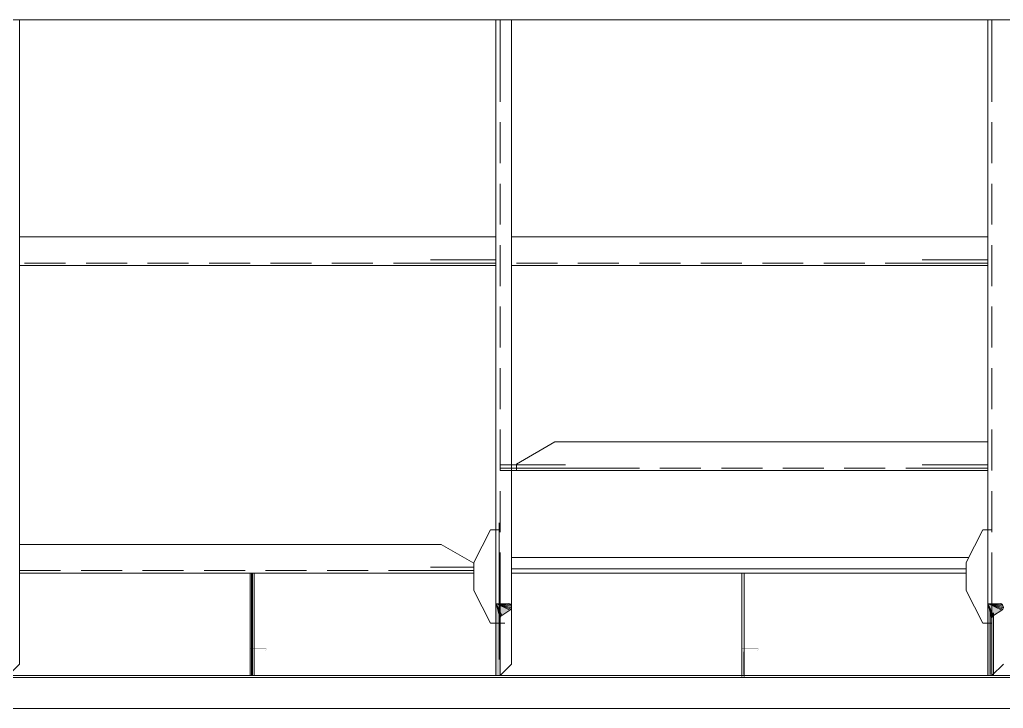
# Model space of a CAD drawing. Header units: millimetres. Extents: x 149544 to 197467, y -3118 to 25363.
# Drawn here: x 157437 to 158637, y 16106 to 16946 of the extents above; entities that cross this region are included whole.
import ezdxf

# ---------------------------------------------------------------- set-up
doc = ezdxf.new("R2010")
doc.units = ezdxf.units.MM
doc.header["$MEASUREMENT"] = 0
for name, pattern in [('K5LT32769', [0]), ('K5LT32791', [0]), ('K5LT32795', [75, 50, -25])]:
    doc.linetypes.add(name, pattern=pattern)
doc.layers.add('pen_035', color=1, linetype='Continuous')
doc.layers.add('Pov', color=7, linetype='Continuous')

# ---------------------------------------------------------------- blocks, each defined once
blk = doc.blocks.new('U1243')
at = {"layer": 'pen_035', "color": 1, "linetype": 'K5LT32769', "lineweight": 18, "true_color": 0xff0000}
for p in [(-176561.7, 530.5), (-176554.7, 516)]:
    blk.add_line(p, (-176555.8, 515), dxfattribs=at)
blk = doc.blocks.new('U1244')
at = {"layer": 'pen_035', "color": 1, "linetype": 'K5LT32769', "lineweight": 18, "true_color": 0xff0000}
for p in [(-176561.7, 530.5), (-176555.8, 515)]:
    blk.add_line(p, (-176556.5, 513.7), dxfattribs=at)
blk = doc.blocks.new('U1236')
at = {"layer": 'Pov', "color": 3, "linetype": 'K5LT32791', "lineweight": 18, "true_color": 0x00ff00}
for p in [(-176561.7, 530.5), (-176546.7, 530.5)]:
    blk.add_line(p, (-176545, 530.1), dxfattribs=at)
blk = doc.blocks.new('U1237')
at = {"layer": 'pen_035', "color": 1, "linetype": 'K5LT32769', "lineweight": 18, "true_color": 0xff0000}
for p in [(-176561.7, 530.5), (-176545, 530.1)]:
    blk.add_line(p, (-176543.7, 528.9), dxfattribs=at)
blk = doc.blocks.new('U1238')
at = {"layer": 'pen_035', "color": 1, "linetype": 'K5LT32769', "lineweight": 18, "true_color": 0xff0000}
for p in [(-176561.7, 530.5), (-176543.7, 528.9)]:
    blk.add_line(p, (-176542.9, 527.3), dxfattribs=at)
blk = doc.blocks.new('U1239')
at = {"layer": 'pen_035', "color": 1, "linetype": 'K5LT32769', "lineweight": 18, "true_color": 0xff0000}
for p in [(-176561.7, 530.5), (-176542.9, 527.3)]:
    blk.add_line(p, (-176542.8, 525.4), dxfattribs=at)
blk = doc.blocks.new('U1240')
at = {"layer": 'pen_035', "color": 1, "linetype": 'K5LT32769', "lineweight": 18, "true_color": 0xff0000}
for p in [(-176561.7, 530.5), (-176542.8, 525.4)]:
    blk.add_line(p, (-176543.4, 523.6), dxfattribs=at)
blk = doc.blocks.new('U1241')
at = {"layer": 'pen_035', "color": 1, "linetype": 'K5LT32769', "lineweight": 18, "true_color": 0xff0000}
for p in [(-176561.7, 530.5), (-176543.4, 523.6)]:
    blk.add_line(p, (-176544.7, 522.3), dxfattribs=at)
blk = doc.blocks.new('U1242')
at = {"layer": 'Pov', "color": 3, "linetype": 'K5LT32791', "lineweight": 18, "true_color": 0x00ff00}
for p in [(-176561.7, 530.5), (-176544.7, 522.3)]:
    blk.add_line(p, (-176554.7, 516), dxfattribs=at)
blk = doc.blocks.new('U1255')
at = {"layer": 'pen_035', "color": 1, "linetype": 'K5LT32769', "lineweight": 18, "true_color": 0xff0000}
for p in [(-175961.7, 530.5), (-175954.7, 516)]:
    blk.add_line(p, (-175955.8, 515), dxfattribs=at)
blk = doc.blocks.new('U1256')
at = {"layer": 'pen_035', "color": 1, "linetype": 'K5LT32769', "lineweight": 18, "true_color": 0xff0000}
for p in [(-175961.7, 530.5), (-175955.8, 515)]:
    blk.add_line(p, (-175956.5, 513.7), dxfattribs=at)
blk = doc.blocks.new('U1245')
at = {"layer": 'pen_035', "color": 1, "linetype": 'K5LT32769', "lineweight": 18, "true_color": 0xff0000}
for p in [(-176561.7, 530.5), (-176556.5, 513.7)]:
    blk.add_line(p, (-176556.7, 512.2), dxfattribs=at)
blk = doc.blocks.new('U1248')
at = {"layer": 'Pov', "color": 3, "linetype": 'K5LT32791', "lineweight": 18, "true_color": 0x00ff00}
for p in [(-175961.7, 530.5), (-175946.7, 530.5)]:
    blk.add_line(p, (-175945, 530.1), dxfattribs=at)
blk = doc.blocks.new('U1249')
at = {"layer": 'pen_035', "color": 1, "linetype": 'K5LT32769', "lineweight": 18, "true_color": 0xff0000}
for p in [(-175961.7, 530.5), (-175945, 530.1)]:
    blk.add_line(p, (-175943.7, 528.9), dxfattribs=at)
blk = doc.blocks.new('U1250')
at = {"layer": 'pen_035', "color": 1, "linetype": 'K5LT32769', "lineweight": 18, "true_color": 0xff0000}
for p in [(-175961.7, 530.5), (-175943.7, 528.9)]:
    blk.add_line(p, (-175942.9, 527.3), dxfattribs=at)
blk = doc.blocks.new('U1251')
at = {"layer": 'pen_035', "color": 1, "linetype": 'K5LT32769', "lineweight": 18, "true_color": 0xff0000}
for p in [(-175961.7, 530.5), (-175942.9, 527.3)]:
    blk.add_line(p, (-175942.8, 525.4), dxfattribs=at)
blk = doc.blocks.new('U1252')
at = {"layer": 'pen_035', "color": 1, "linetype": 'K5LT32769', "lineweight": 18, "true_color": 0xff0000}
for p in [(-175961.7, 530.5), (-175942.8, 525.4)]:
    blk.add_line(p, (-175943.4, 523.6), dxfattribs=at)
blk = doc.blocks.new('U1253')
at = {"layer": 'pen_035', "color": 1, "linetype": 'K5LT32769', "lineweight": 18, "true_color": 0xff0000}
for p in [(-175961.7, 530.5), (-175943.4, 523.6)]:
    blk.add_line(p, (-175944.7, 522.3), dxfattribs=at)
blk = doc.blocks.new('U1254')
at = {"layer": 'Pov', "color": 3, "linetype": 'K5LT32791', "lineweight": 18, "true_color": 0x00ff00}
for p in [(-175961.7, 530.5), (-175944.7, 522.3)]:
    blk.add_line(p, (-175954.7, 516), dxfattribs=at)
blk = doc.blocks.new('U1257')
at = {"layer": 'pen_035', "color": 1, "linetype": 'K5LT32769', "lineweight": 18, "true_color": 0xff0000}
for p in [(-175961.7, 530.5), (-175956.5, 513.7)]:
    blk.add_line(p, (-175956.7, 512.2), dxfattribs=at)

msp = doc.modelspace()

# ---------------------------------------------------------------- hatches: boundary and pattern name
for points in [[(158017.8, 16145.9), (158022.8, 16145.9), (158022.8, 16215.5), (158023.1, 16217), (158023.8, 16218.3), (158024.8, 16219.3), (158034.8, 16225.6), (158036.1, 16226.9), (158036.8, 16228.7), (158036.7, 16230.6), (158035.9, 16232.2), (158034.5, 16233.4), (158032.8, 16233.8), (158017.8, 16233.8)], [(158617.8, 16145.9), (158622.8, 16145.9), (158622.8, 16215.5), (158623.1, 16217), (158623.8, 16218.3), (158624.8, 16219.3), (158634.8, 16225.6), (158636.1, 16226.9), (158636.8, 16228.7), (158636.7, 16230.6), (158635.9, 16232.2), (158634.5, 16233.4), (158632.8, 16233.8), (158617.8, 16233.8)]]:
    msp.add_hatch(color=0).paths.add_polyline_path(points)

# ---------------------------------------------------------------- linework, layer by layer
at = {"color": 0, "linetype": 'K5LT32769', "lineweight": 18}
for p, q in [((161195.5, 16945.9), (155779.8, 16945.9)), ((157417.8, 16945.9), (157436.8, 16945.9)), ((157436.8, 16945.9), (157436.8, 16226)), ((158017.8, 16945.9), (158036.8, 16945.9)), ((158017.8, 16145.9), (158017.8, 16945.9)), ((158017.8, 16945.9), (158022.8, 16945.9)), ((158022.8, 16845.9), (158022.8, 16945.9)), ((158036.8, 16945.9), (158036.8, 16226)), ((158617.8, 16945.9), (158636.8, 16945.9)), ((158617.8, 16145.9), (158617.8, 16945.9)), ((158617.8, 16945.9), (158622.8, 16945.9)), ((158622.8, 16845.9), (158622.8, 16945.9)), ((157436.8, 16680.9), (158017.8, 16680.9)), ((158036.8, 16680.9), (158617.8, 16680.9)), ((158017.8, 16645.9), (157436.8, 16645.9)), ((157937.8, 16648.9), (158008.3, 16648.9)), ((157937.8, 16645.9), (158008.3, 16645.9)), ((158008.3, 16648.9), (158017.8, 16648.9)), ((158008.3, 16645.9), (158017.8, 16645.9)), ((158617.8, 16645.9), (158036.8, 16645.9)), ((158537.8, 16648.9), (158608.3, 16648.9)), ((158537.8, 16645.9), (158608.3, 16645.9)), ((158608.3, 16648.9), (158617.8, 16648.9)), ((158608.3, 16645.9), (158617.8, 16645.9)), ((158042.8, 16403.9), (158089.6, 16430.9)), ((158617.8, 16430.9), (158089.6, 16430.9)), ((158042.8, 16395.9), (158042.8, 16403.9)), ((158022.8, 16398.9), (158102.8, 16398.9)), ((158022.8, 16395.9), (158102.8, 16395.9)), ((158042.8, 16395.9), (158042.8, 16398.9)), ((158042.8, 16398.9), (158142.8, 16398.9)), ((158042.8, 16395.9), (158617.8, 16395.9)), ((158537.8, 16398.9), (158608.3, 16398.9)), ((158537.8, 16395.9), (158608.3, 16395.9)), ((158608.3, 16398.9), (158617.8, 16398.9)), ((158608.3, 16395.9), (158617.8, 16395.9)), ((158017.8, 16241.5), (158017.8, 16332)), ((158021.8, 16241.5), (158021.8, 16332)), ((158011.3, 16323.5), (157990.9, 16283.7)), ((158021.9, 16323.5), (158011.3, 16323.5)), ((158611.9, 16323.5), (158591.5, 16283.7)), ((158622.5, 16323.5), (158611.9, 16323.5)), ((157951.1, 16305.9), (157437.5, 16305.9)), ((157990.9, 16282.9), (157951.1, 16305.9)), ((158017.8, 16297.9), (158017.8, 16165.6)), ((158021.8, 16297.9), (158021.8, 16165.6)), ((157990.9, 16283.7), (157990.9, 16249.5)), ((157990.9, 16283.7), (157990.9, 16249.5)), ((158036.8, 16289.9), (158594.7, 16289.9)), ((158591.5, 16283.7), (158591.5, 16249.5)), ((158617.8, 16270.9), (158617.8, 16289.9)), ((157897.8, 16273.9), (157990.9, 16273.9)), ((157937.8, 16273.9), (157990.9, 16273.9)), ((158022.8, 16270.9), (158022.8, 16275.9)), ((158022.8, 16270.9), (158022.8, 16275.9)), ((158591.5, 16275.9), (158036.8, 16275.9)), ((158591.5, 16275.9), (158517.8, 16275.9)), ((158617.8, 16270.9), (158617.8, 16275.9)), ((158622.8, 16270.9), (158622.8, 16275.9)), ((157436.8, 16270.9), (157990.9, 16270.9)), ((157717.8, 16145.9), (157717.8, 16270.9)), ((157719.8, 16270.9), (157719.8, 16145.9)), ((157720.8, 16145.9), (157720.8, 16270.9)), ((157722.8, 16270.9), (157722.8, 16145.9)), ((157937.8, 16270.9), (157990.9, 16270.9)), ((158591.5, 16270.9), (158036.8, 16270.9)), ((158317.8, 16270.9), (158317.8, 16144.8)), ((158317.8, 16144.8), (158317.8, 16270.9)), ((158320.8, 16270.9), (158320.8, 16144.8)), ((158320.8, 16144.8), (158320.8, 16270.9)), ((158011.3, 16209.7), (157990.9, 16249.5)), ((158011.3, 16209.7), (157990.9, 16249.5)), ((158611.9, 16209.7), (158591.5, 16249.5)), ((158617.8, 16185.8), (158617.8, 16256.6)), ((158022.8, 16145.9), (158022.8, 16245.9)), ((158622.8, 16145.9), (158622.8, 16245.9)), ((158622.8, 16145.9), (158622.8, 16245.9)), ((157436.8, 16226), (157436.8, 16159.9)), ((158036.8, 16226), (158036.8, 16159.9)), ((158617.8, 16222.5), (158617.8, 16147.1)), ((158617.8, 16147.1), (158617.8, 16222.5)), ((158620.8, 16222.5), (158620.8, 16147.1)), ((158620.8, 16147.1), (158620.8, 16222.5)), ((157717.8, 16178.9), (157717.8, 16201.6)), ((157720.8, 16178.9), (157720.8, 16201.6)), ((158021.9, 16209.7), (158011.3, 16209.7)), ((158017.8, 16209.7), (158028.5, 16209.7)), ((158622.5, 16209.7), (158611.9, 16209.7)), ((157422.8, 16145.9), (157436.8, 16159.9)), ((158022.8, 16145.9), (158036.8, 16159.9)), ((158622.8, 16145.9), (158636.8, 16159.9)), ((158622.8, 16145.9), (158636.8, 16159.9)), ((158017.8, 16145.9), (158022.8, 16145.9)), ((158017.8, 16145.9), (158022.8, 16145.9)), ((158617.8, 16145.9), (158622.8, 16145.9)), ((158617.8, 16145.9), (158622.8, 16145.9)), ((158617.8, 16145.9), (158622.8, 16145.9)), ((158617.8, 16145.9), (158622.8, 16145.9)), ((155189.7, 16105.9), (161267.5, 16105.9))]:
    msp.add_line(p, q, dxfattribs=at)
at = {"color": 0, "linetype": 'K5LT32795', "lineweight": 18}
for p, q in [((158022.8, 16245.9), (158022.8, 16845.9)), ((158622.8, 16245.9), (158622.8, 16845.9)), ((158017.8, 16648.9), (157436.8, 16648.9)), ((158617.8, 16648.9), (158036.8, 16648.9)), ((158142.8, 16398.9), (158617.8, 16398.9)), ((157436.8, 16273.9), (157897.8, 16273.9)), ((158517.8, 16275.9), (158122.8, 16275.9))]:
    msp.add_line(p, q, dxfattribs=at)
at = {"color": 0, "linetype": 'K5LT32791', "lineweight": 18}
for p, q in [((157937.8, 16653), (158017.8, 16653)), ((158537.8, 16653), (158617.8, 16653)), ((158022.8, 16403), (158102.8, 16403)), ((158537.8, 16403), (158617.8, 16403)), ((157937.8, 16278), (157990.9, 16278)), ((158624.9, 16222.5), (158624.9, 16145.8)), ((158624.9, 16145.8), (158624.9, 16222.5)), ((155189.7, 16145.9), (160017.8, 16145.9)), ((155189.7, 16145.9), (161408.7, 16145.9)), ((155189.7, 16143.7), (161409, 16143.7))]:
    msp.add_line(p, q, dxfattribs=at)
at = {"color": 0, "linetype": 'K5LT32791', "const_width": 0.18}
for points in [[(157717.8, 16145.9), (157718.8, 16145.9), (157719.5, 16146.3), (157719.8, 16147), (157719.8, 16174.5), (157720.1, 16175.6), (157720.8, 16176.4), (157721.8, 16176.7), (157736.8, 16176.7), (157737.5, 16177), (157737.8, 16177.8), (157737.8, 16178.9), (157717.8, 16178.9), (157717.8, 16145.9)], [(158317.8, 16145.9), (158318.8, 16145.9), (158319.5, 16146.3), (158319.8, 16147), (158319.8, 16174.5), (158320.1, 16175.6), (158320.8, 16176.4), (158321.8, 16176.7), (158336.8, 16176.7), (158337.5, 16177), (158337.8, 16177.8), (158337.8, 16178.9), (158317.8, 16178.9), (158317.8, 16145.9)]]:
    msp.add_lwpolyline(points, dxfattribs=at)

# ---------------------------------------------------------------- block references
at = {"color": 0}
for name in ['U1243', 'U1244', 'U1236', 'U1237', 'U1238', 'U1239', 'U1240', 'U1241', 'U1242', 'U1245', 'U1255', 'U1256', 'U1248', 'U1249', 'U1250', 'U1251', 'U1252', 'U1253', 'U1254', 'U1257']:
    msp.add_blockref(name, (334579.6, 15703.3), dxfattribs=at)

doc.saveas('drawing.dxf')
